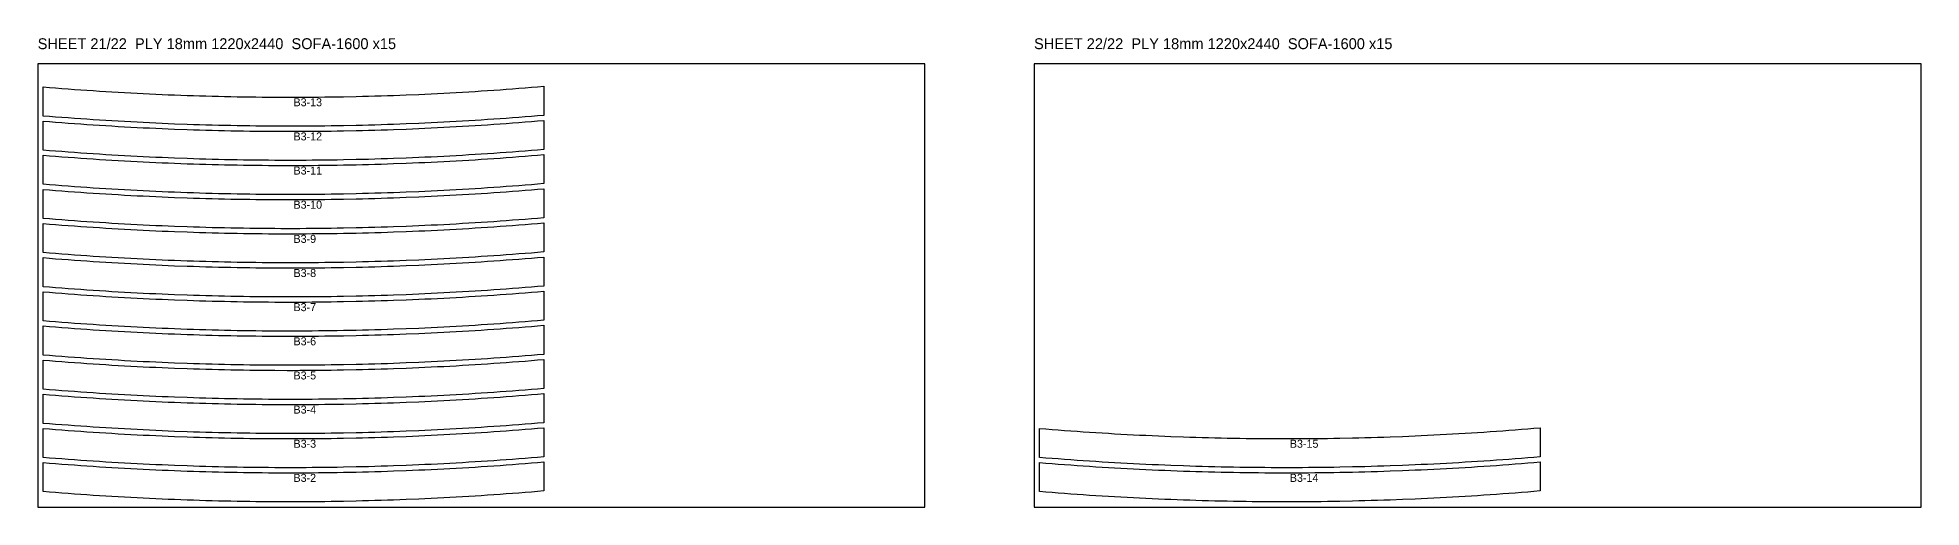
# Model space of a CAD drawing. Header units: millimetres. Extents: x 0 to 59980, y 0 to 1292.
# Drawn here: x 54800 to 59980, y 0 to 1292 of the extents above; entities that cross this region are included whole.
import ezdxf

# ---------------------------------------------------------------- set-up
doc = ezdxf.new("R2010")
doc.units = ezdxf.units.MM
for name, color, linetype in [('CUT_OUT', 1, 'Continuous'), ('LABEL', 7, 'Continuous'), ('SHEET', 8, 'Continuous')]:
    doc.layers.add(name, color=color, linetype=linetype)

msp = doc.modelspace()

# ---------------------------------------------------------------- linework, layer by layer
at = {"layer": 'CUT_OUT'}
for points in [[(54815, 1076.15), (54815, 1156.15), (54832.21, 1154.74), (54849.42, 1153.37), (54866.64, 1152.03), (54883.85, 1150.73), (54901.06, 1149.46), (54918.28, 1148.23), (54935.49, 1147.04), (54952.7, 1145.88), (54969.91, 1144.76), (54987.12, 1143.68), (55004.34, 1142.63), (55021.55, 1141.62), (55038.76, 1140.64), (55055.98, 1139.7), (55073.19, 1138.8), (55090.4, 1137.93), (55107.61, 1137.1), (55124.82, 1136.31), (55142.04, 1135.55), (55159.25, 1134.83), (55176.46, 1134.14), (55210.89, 1132.88), (55228.1, 1132.31), (55245.31, 1131.77), (55262.52, 1131.26), (55279.74, 1130.79), (55296.95, 1130.36), (55314.16, 1129.97), (55331.38, 1129.61), (55348.59, 1129.29), (55365.8, 1129), (55383.01, 1128.75), (55400.23, 1128.54), (55417.44, 1128.36), (55434.65, 1128.22), (55451.86, 1128.11), (55486.29, 1128.01), (55503.5, 1128.02), (55520.71, 1128.06), (55537.92, 1128.13), (55555.14, 1128.25), (55572.35, 1128.4), (55589.56, 1128.58), (55606.77, 1128.8), (55623.99, 1129.06), (55641.2, 1129.35), (55675.62, 1130.05), (55692.84, 1130.46), (55710.05, 1130.89), (55727.26, 1131.37), (55744.48, 1131.88), (55761.69, 1132.43), (55778.9, 1133.01), (55813.33, 1134.29), (55847.75, 1135.71), (55864.96, 1136.48), (55882.17, 1137.28), (55899.39, 1138.12), (55916.6, 1139), (55933.81, 1139.91), (55951.03, 1140.85), (55968.24, 1141.84), (55985.45, 1142.86), (56002.66, 1143.91), (56019.88, 1145.01), (56037.09, 1146.13), (56054.3, 1147.3), (56071.51, 1148.5), (56088.72, 1149.74), (56105.94, 1151.01), (56123.15, 1152.32), (56140.36, 1153.67), (56157.58, 1155.05), (56174.79, 1156.47), (56192, 1157.92), (56192, 1077.92), (56174.79, 1076.47), (56157.58, 1075.05), (56140.36, 1073.67), (56123.15, 1072.32), (56105.94, 1071.01), (56088.72, 1069.74), (56071.51, 1068.5), (56054.3, 1067.3), (56037.09, 1066.13), (56019.88, 1065.01), (56002.66, 1063.91), (55985.45, 1062.86), (55968.24, 1061.84), (55951.03, 1060.85), (55933.81, 1059.91), (55916.6, 1059), (55899.39, 1058.12), (55882.17, 1057.28), (55864.96, 1056.48), (55847.75, 1055.71), (55813.33, 1054.29), (55778.9, 1053.01), (55761.69, 1052.43), (55744.48, 1051.88), (55727.26, 1051.37), (55710.05, 1050.89), (55692.84, 1050.46), (55675.62, 1050.05), (55641.2, 1049.35), (55623.99, 1049.06), (55606.77, 1048.8), (55589.56, 1048.58), (55572.35, 1048.4), (55555.14, 1048.25), (55537.92, 1048.13), (55520.71, 1048.06), (55503.5, 1048.02), (55486.29, 1048.01), (55469.08, 1048.05), (55451.86, 1048.11), (55434.65, 1048.22), (55417.44, 1048.36), (55400.23, 1048.54), (55383.01, 1048.75), (55365.8, 1049), (55348.59, 1049.29), (55331.38, 1049.61), (55314.16, 1049.97), (55296.95, 1050.36), (55279.74, 1050.79), (55262.52, 1051.26), (55245.31, 1051.77), (55228.1, 1052.31), (55210.89, 1052.88), (55176.46, 1054.14), (55159.25, 1054.83), (55142.04, 1055.55), (55124.82, 1056.31), (55107.61, 1057.1), (55090.4, 1057.93), (55073.19, 1058.8), (55055.98, 1059.7), (55038.76, 1060.64), (55021.55, 1061.62), (55004.34, 1062.63), (54987.12, 1063.68), (54969.91, 1064.76), (54952.7, 1065.88), (54935.49, 1067.04), (54918.28, 1068.23), (54901.06, 1069.46), (54883.85, 1070.73), (54866.64, 1072.03), (54849.42, 1073.37), (54832.21, 1074.74), (54815, 1076.15)], [(54815, 982.24), (54815, 1062.24), (54832.21, 1060.83), (54849.42, 1059.46), (54866.64, 1058.12), (54883.85, 1056.82), (54901.06, 1055.55), (54918.28, 1054.32), (54935.49, 1053.13), (54952.7, 1051.97), (54969.91, 1050.85), (54987.12, 1049.77), (55004.34, 1048.72), (55021.55, 1047.71), (55038.76, 1046.73), (55055.98, 1045.79), (55073.19, 1044.89), (55090.4, 1044.02), (55107.61, 1043.19), (55124.82, 1042.4), (55142.04, 1041.64), (55159.25, 1040.92), (55176.46, 1040.23), (55210.89, 1038.97), (55228.1, 1038.4), (55245.31, 1037.86), (55262.52, 1037.35), (55279.74, 1036.88), (55296.95, 1036.45), (55314.16, 1036.06), (55331.38, 1035.7), (55348.59, 1035.38), (55365.8, 1035.09), (55383.01, 1034.84), (55400.23, 1034.63), (55417.44, 1034.45), (55434.65, 1034.31), (55451.86, 1034.2), (55486.29, 1034.1), (55503.5, 1034.11), (55520.71, 1034.15), (55537.92, 1034.22), (55555.14, 1034.34), (55572.35, 1034.49), (55589.56, 1034.67), (55606.77, 1034.89), (55623.99, 1035.15), (55641.2, 1035.44), (55675.62, 1036.14), (55692.84, 1036.55), (55710.05, 1036.98), (55727.26, 1037.46), (55744.48, 1037.97), (55761.69, 1038.52), (55778.9, 1039.1), (55813.33, 1040.38), (55847.75, 1041.8), (55864.96, 1042.57), (55882.17, 1043.37), (55899.39, 1044.21), (55916.6, 1045.09), (55933.81, 1046), (55951.03, 1046.94), (55968.24, 1047.93), (55985.45, 1048.95), (56002.66, 1050), (56019.88, 1051.1), (56037.09, 1052.22), (56054.3, 1053.39), (56071.51, 1054.59), (56088.72, 1055.83), (56105.94, 1057.1), (56123.15, 1058.41), (56140.36, 1059.76), (56157.58, 1061.14), (56174.79, 1062.56), (56192, 1064.01), (56192, 984.01), (56174.79, 982.56), (56157.58, 981.14), (56140.36, 979.76), (56123.15, 978.41), (56105.94, 977.1), (56088.72, 975.83), (56071.51, 974.59), (56054.3, 973.39), (56037.09, 972.22), (56019.88, 971.1), (56002.66, 970), (55985.45, 968.95), (55968.24, 967.93), (55951.03, 966.94), (55933.81, 966), (55916.6, 965.09), (55899.39, 964.21), (55882.17, 963.37), (55864.96, 962.57), (55847.75, 961.8), (55813.33, 960.38), (55778.9, 959.1), (55761.69, 958.52), (55744.48, 957.97), (55727.26, 957.46), (55710.05, 956.98), (55692.84, 956.55), (55675.62, 956.14), (55641.2, 955.44), (55623.99, 955.15), (55606.77, 954.89), (55589.56, 954.67), (55572.35, 954.49), (55555.14, 954.34), (55537.92, 954.22), (55520.71, 954.15), (55503.5, 954.11), (55486.29, 954.1), (55469.08, 954.14), (55451.86, 954.2), (55434.65, 954.31), (55417.44, 954.45), (55400.23, 954.63), (55383.01, 954.84), (55365.8, 955.09), (55348.59, 955.38), (55331.38, 955.7), (55314.16, 956.06), (55296.95, 956.45), (55279.74, 956.88), (55262.52, 957.35), (55245.31, 957.86), (55228.1, 958.4), (55210.89, 958.97), (55176.46, 960.23), (55159.25, 960.92), (55142.04, 961.64), (55124.82, 962.4), (55107.61, 963.19), (55090.4, 964.02), (55073.19, 964.89), (55055.98, 965.79), (55038.76, 966.73), (55021.55, 967.71), (55004.34, 968.72), (54987.12, 969.77), (54969.91, 970.85), (54952.7, 971.97), (54935.49, 973.13), (54918.28, 974.32), (54901.06, 975.55), (54883.85, 976.82), (54866.64, 978.12), (54849.42, 979.46), (54832.21, 980.83), (54815, 982.24)], [(54815, 888.33), (54815, 968.33), (54832.21, 966.92), (54849.42, 965.55), (54866.64, 964.21), (54883.85, 962.91), (54901.06, 961.64), (54918.28, 960.41), (54935.49, 959.22), (54952.7, 958.06), (54969.91, 956.94), (54987.12, 955.86), (55004.34, 954.81), (55021.55, 953.8), (55038.76, 952.82), (55055.98, 951.88), (55073.19, 950.98), (55090.4, 950.11), (55107.61, 949.28), (55124.82, 948.49), (55142.04, 947.73), (55159.25, 947.01), (55176.46, 946.32), (55210.89, 945.06), (55228.1, 944.49), (55245.31, 943.95), (55262.52, 943.44), (55279.74, 942.97), (55296.95, 942.54), (55314.16, 942.15), (55331.38, 941.79), (55348.59, 941.47), (55365.8, 941.18), (55383.01, 940.93), (55400.23, 940.72), (55417.44, 940.54), (55434.65, 940.4), (55451.86, 940.29), (55486.29, 940.19), (55503.5, 940.2), (55520.71, 940.24), (55537.92, 940.31), (55555.14, 940.43), (55572.35, 940.58), (55589.56, 940.76), (55606.77, 940.98), (55623.99, 941.24), (55641.2, 941.53), (55675.62, 942.23), (55692.84, 942.64), (55710.05, 943.07), (55727.26, 943.55), (55744.48, 944.06), (55761.69, 944.61), (55778.9, 945.19), (55813.33, 946.47), (55847.75, 947.89), (55864.96, 948.66), (55882.17, 949.46), (55899.39, 950.3), (55916.6, 951.18), (55933.81, 952.09), (55951.03, 953.03), (55968.24, 954.02), (55985.45, 955.04), (56002.66, 956.09), (56019.88, 957.19), (56037.09, 958.31), (56054.3, 959.48), (56071.51, 960.68), (56088.72, 961.92), (56105.94, 963.19), (56123.15, 964.5), (56140.36, 965.85), (56157.58, 967.23), (56174.79, 968.65), (56192, 970.1), (56192, 890.1), (56174.79, 888.65), (56157.58, 887.23), (56140.36, 885.85), (56123.15, 884.5), (56105.94, 883.19), (56088.72, 881.92), (56071.51, 880.68), (56054.3, 879.48), (56037.09, 878.31), (56019.88, 877.19), (56002.66, 876.09), (55985.45, 875.04), (55968.24, 874.02), (55951.03, 873.03), (55933.81, 872.09), (55916.6, 871.18), (55899.39, 870.3), (55882.17, 869.46), (55864.96, 868.66), (55847.75, 867.89), (55813.33, 866.47), (55778.9, 865.19), (55761.69, 864.61), (55744.48, 864.06), (55727.26, 863.55), (55710.05, 863.07), (55692.84, 862.64), (55675.62, 862.23), (55641.2, 861.53), (55623.99, 861.24), (55606.77, 860.98), (55589.56, 860.76), (55572.35, 860.58), (55555.14, 860.43), (55537.92, 860.31), (55520.71, 860.24), (55503.5, 860.2), (55486.29, 860.19), (55469.08, 860.23), (55451.86, 860.29), (55434.65, 860.4), (55417.44, 860.54), (55400.23, 860.72), (55383.01, 860.93), (55365.8, 861.18), (55348.59, 861.47), (55331.38, 861.79), (55314.16, 862.15), (55296.95, 862.54), (55279.74, 862.97), (55262.52, 863.44), (55245.31, 863.95), (55228.1, 864.49), (55210.89, 865.06), (55176.46, 866.32), (55159.25, 867.01), (55142.04, 867.73), (55124.82, 868.49), (55107.61, 869.28), (55090.4, 870.11), (55073.19, 870.98), (55055.98, 871.88), (55038.76, 872.82), (55021.55, 873.8), (55004.34, 874.81), (54987.12, 875.86), (54969.91, 876.94), (54952.7, 878.06), (54935.49, 879.22), (54918.28, 880.41), (54901.06, 881.64), (54883.85, 882.91), (54866.64, 884.21), (54849.42, 885.55), (54832.21, 886.92), (54815, 888.33)], [(54815, 794.42), (54815, 874.42), (54832.21, 873.01), (54849.42, 871.64), (54866.64, 870.3), (54883.85, 869), (54901.06, 867.73), (54918.28, 866.5), (54935.49, 865.31), (54952.7, 864.15), (54969.91, 863.03), (54987.12, 861.95), (55004.34, 860.9), (55021.55, 859.89), (55038.76, 858.91), (55055.98, 857.97), (55073.19, 857.07), (55090.4, 856.2), (55107.61, 855.37), (55124.82, 854.58), (55142.04, 853.82), (55159.25, 853.1), (55176.46, 852.41), (55210.89, 851.15), (55228.1, 850.58), (55245.31, 850.04), (55262.52, 849.53), (55279.74, 849.06), (55296.95, 848.63), (55314.16, 848.24), (55331.38, 847.88), (55348.59, 847.56), (55365.8, 847.27), (55383.01, 847.02), (55400.23, 846.81), (55417.44, 846.63), (55434.65, 846.49), (55451.86, 846.38), (55486.29, 846.28), (55503.5, 846.29), (55520.71, 846.33), (55537.92, 846.4), (55555.14, 846.52), (55572.35, 846.67), (55589.56, 846.85), (55606.77, 847.07), (55623.99, 847.33), (55641.2, 847.62), (55675.62, 848.32), (55692.84, 848.73), (55710.05, 849.16), (55727.26, 849.64), (55744.48, 850.15), (55761.69, 850.7), (55778.9, 851.28), (55813.33, 852.56), (55847.75, 853.98), (55864.96, 854.75), (55882.17, 855.55), (55899.39, 856.39), (55916.6, 857.27), (55933.81, 858.18), (55951.03, 859.12), (55968.24, 860.11), (55985.45, 861.13), (56002.66, 862.18), (56019.88, 863.28), (56037.09, 864.4), (56054.3, 865.57), (56071.51, 866.77), (56088.72, 868.01), (56105.94, 869.28), (56123.15, 870.59), (56140.36, 871.94), (56157.58, 873.32), (56174.79, 874.74), (56192, 876.19), (56192, 796.19), (56174.79, 794.74), (56157.58, 793.32), (56140.36, 791.94), (56123.15, 790.59), (56105.94, 789.28), (56088.72, 788.01), (56071.51, 786.77), (56054.3, 785.57), (56037.09, 784.4), (56019.88, 783.28), (56002.66, 782.18), (55985.45, 781.13), (55968.24, 780.11), (55951.03, 779.12), (55933.81, 778.18), (55916.6, 777.27), (55899.39, 776.39), (55882.17, 775.55), (55864.96, 774.75), (55847.75, 773.98), (55813.33, 772.56), (55778.9, 771.28), (55761.69, 770.7), (55744.48, 770.15), (55727.26, 769.64), (55710.05, 769.16), (55692.84, 768.73), (55675.62, 768.32), (55641.2, 767.62), (55623.99, 767.33), (55606.77, 767.07), (55589.56, 766.85), (55572.35, 766.67), (55555.14, 766.52), (55537.92, 766.4), (55520.71, 766.33), (55503.5, 766.29), (55486.29, 766.28), (55469.08, 766.32), (55451.86, 766.38), (55434.65, 766.49), (55417.44, 766.63), (55400.23, 766.81), (55383.01, 767.02), (55365.8, 767.27), (55348.59, 767.56), (55331.38, 767.88), (55314.16, 768.24), (55296.95, 768.63), (55279.74, 769.06), (55262.52, 769.53), (55245.31, 770.04), (55228.1, 770.58), (55210.89, 771.15), (55176.46, 772.41), (55159.25, 773.1), (55142.04, 773.82), (55124.82, 774.58), (55107.61, 775.37), (55090.4, 776.2), (55073.19, 777.07), (55055.98, 777.97), (55038.76, 778.91), (55021.55, 779.89), (55004.34, 780.9), (54987.12, 781.95), (54969.91, 783.03), (54952.7, 784.15), (54935.49, 785.31), (54918.28, 786.5), (54901.06, 787.73), (54883.85, 789), (54866.64, 790.3), (54849.42, 791.64), (54832.21, 793.01), (54815, 794.42)], [(54815, 700.51), (54815, 780.51), (54832.21, 779.1), (54849.42, 777.73), (54866.64, 776.39), (54883.85, 775.09), (54901.06, 773.82), (54918.28, 772.59), (54935.49, 771.4), (54952.7, 770.24), (54969.91, 769.12), (54987.12, 768.04), (55004.34, 766.99), (55021.55, 765.98), (55038.76, 765), (55055.98, 764.06), (55073.19, 763.16), (55090.4, 762.29), (55107.61, 761.46), (55124.82, 760.67), (55142.04, 759.91), (55159.25, 759.19), (55176.46, 758.5), (55210.89, 757.24), (55228.1, 756.67), (55245.31, 756.13), (55262.52, 755.62), (55279.74, 755.15), (55296.95, 754.72), (55314.16, 754.33), (55331.38, 753.97), (55348.59, 753.65), (55365.8, 753.36), (55383.01, 753.11), (55400.23, 752.9), (55417.44, 752.72), (55434.65, 752.58), (55451.86, 752.47), (55486.29, 752.37), (55503.5, 752.38), (55520.71, 752.42), (55537.92, 752.49), (55555.14, 752.61), (55572.35, 752.76), (55589.56, 752.94), (55606.77, 753.16), (55623.99, 753.42), (55641.2, 753.71), (55675.62, 754.41), (55692.84, 754.82), (55710.05, 755.25), (55727.26, 755.73), (55744.48, 756.24), (55761.69, 756.79), (55778.9, 757.37), (55813.33, 758.65), (55847.75, 760.07), (55864.96, 760.84), (55882.17, 761.64), (55899.39, 762.48), (55916.6, 763.36), (55933.81, 764.27), (55951.03, 765.21), (55968.24, 766.2), (55985.45, 767.22), (56002.66, 768.27), (56019.88, 769.37), (56037.09, 770.49), (56054.3, 771.66), (56071.51, 772.86), (56088.72, 774.1), (56105.94, 775.37), (56123.15, 776.68), (56140.36, 778.03), (56157.58, 779.41), (56174.79, 780.83), (56192, 782.28), (56192, 702.28), (56174.79, 700.83), (56157.58, 699.41), (56140.36, 698.03), (56123.15, 696.68), (56105.94, 695.37), (56088.72, 694.1), (56071.51, 692.86), (56054.3, 691.66), (56037.09, 690.49), (56019.88, 689.37), (56002.66, 688.27), (55985.45, 687.22), (55968.24, 686.2), (55951.03, 685.21), (55933.81, 684.27), (55916.6, 683.36), (55899.39, 682.48), (55882.17, 681.64), (55864.96, 680.84), (55847.75, 680.07), (55813.33, 678.65), (55778.9, 677.37), (55761.69, 676.79), (55744.48, 676.24), (55727.26, 675.73), (55710.05, 675.25), (55692.84, 674.82), (55675.62, 674.41), (55641.2, 673.71), (55623.99, 673.42), (55606.77, 673.16), (55589.56, 672.94), (55572.35, 672.76), (55555.14, 672.61), (55537.92, 672.49), (55520.71, 672.42), (55503.5, 672.38), (55486.29, 672.37), (55469.08, 672.41), (55451.86, 672.47), (55434.65, 672.58), (55417.44, 672.72), (55400.23, 672.9), (55383.01, 673.11), (55365.8, 673.36), (55348.59, 673.65), (55331.38, 673.97), (55314.16, 674.33), (55296.95, 674.72), (55279.74, 675.15), (55262.52, 675.62), (55245.31, 676.13), (55228.1, 676.67), (55210.89, 677.24), (55176.46, 678.5), (55159.25, 679.19), (55142.04, 679.91), (55124.82, 680.67), (55107.61, 681.46), (55090.4, 682.29), (55073.19, 683.16), (55055.98, 684.06), (55038.76, 685), (55021.55, 685.98), (55004.34, 686.99), (54987.12, 688.04), (54969.91, 689.12), (54952.7, 690.24), (54935.49, 691.4), (54918.28, 692.59), (54901.06, 693.82), (54883.85, 695.09), (54866.64, 696.39), (54849.42, 697.73), (54832.21, 699.1), (54815, 700.51)], [(54815, 606.6), (54815, 686.6), (54832.21, 685.19), (54849.42, 683.82), (54866.64, 682.48), (54883.85, 681.18), (54901.06, 679.91), (54918.28, 678.68), (54935.49, 677.49), (54952.7, 676.33), (54969.91, 675.21), (54987.12, 674.13), (55004.34, 673.08), (55021.55, 672.07), (55038.76, 671.09), (55055.98, 670.15), (55073.19, 669.25), (55090.4, 668.38), (55107.61, 667.55), (55124.82, 666.76), (55142.04, 666), (55159.25, 665.28), (55176.46, 664.59), (55210.89, 663.33), (55228.1, 662.76), (55245.31, 662.22), (55262.52, 661.71), (55279.74, 661.24), (55296.95, 660.81), (55314.16, 660.42), (55331.38, 660.06), (55348.59, 659.74), (55365.8, 659.45), (55383.01, 659.2), (55400.23, 658.99), (55417.44, 658.81), (55434.65, 658.67), (55451.86, 658.56), (55486.29, 658.46), (55503.5, 658.47), (55520.71, 658.51), (55537.92, 658.58), (55555.14, 658.7), (55572.35, 658.85), (55589.56, 659.03), (55606.77, 659.25), (55623.99, 659.51), (55641.2, 659.8), (55675.62, 660.5), (55692.84, 660.91), (55710.05, 661.34), (55727.26, 661.82), (55744.48, 662.33), (55761.69, 662.88), (55778.9, 663.46), (55813.33, 664.74), (55847.75, 666.16), (55864.96, 666.93), (55882.17, 667.73), (55899.39, 668.57), (55916.6, 669.45), (55933.81, 670.36), (55951.03, 671.3), (55968.24, 672.29), (55985.45, 673.31), (56002.66, 674.36), (56019.88, 675.46), (56037.09, 676.58), (56054.3, 677.75), (56071.51, 678.95), (56088.72, 680.19), (56105.94, 681.46), (56123.15, 682.77), (56140.36, 684.12), (56157.58, 685.5), (56174.79, 686.92), (56192, 688.37), (56192, 608.37), (56174.79, 606.92), (56157.58, 605.5), (56140.36, 604.12), (56123.15, 602.77), (56105.94, 601.46), (56088.72, 600.19), (56071.51, 598.95), (56054.3, 597.75), (56037.09, 596.58), (56019.88, 595.46), (56002.66, 594.36), (55985.45, 593.31), (55968.24, 592.29), (55951.03, 591.3), (55933.81, 590.36), (55916.6, 589.45), (55899.39, 588.57), (55882.17, 587.73), (55864.96, 586.93), (55847.75, 586.16), (55813.33, 584.74), (55778.9, 583.46), (55761.69, 582.88), (55744.48, 582.33), (55727.26, 581.82), (55710.05, 581.34), (55692.84, 580.91), (55675.62, 580.5), (55641.2, 579.8), (55623.99, 579.51), (55606.77, 579.25), (55589.56, 579.03), (55572.35, 578.85), (55555.14, 578.7), (55537.92, 578.58), (55520.71, 578.51), (55503.5, 578.47), (55486.29, 578.46), (55469.08, 578.5), (55451.86, 578.56), (55434.65, 578.67), (55417.44, 578.81), (55400.23, 578.99), (55383.01, 579.2), (55365.8, 579.45), (55348.59, 579.74), (55331.38, 580.06), (55314.16, 580.42), (55296.95, 580.81), (55279.74, 581.24), (55262.52, 581.71), (55245.31, 582.22), (55228.1, 582.76), (55210.89, 583.33), (55176.46, 584.59), (55159.25, 585.28), (55142.04, 586), (55124.82, 586.76), (55107.61, 587.55), (55090.4, 588.38), (55073.19, 589.25), (55055.98, 590.15), (55038.76, 591.09), (55021.55, 592.07), (55004.34, 593.08), (54987.12, 594.13), (54969.91, 595.21), (54952.7, 596.33), (54935.49, 597.49), (54918.28, 598.68), (54901.06, 599.91), (54883.85, 601.18), (54866.64, 602.48), (54849.42, 603.82), (54832.21, 605.19), (54815, 606.6)], [(54815, 512.69), (54815, 592.69), (54832.21, 591.28), (54849.42, 589.91), (54866.64, 588.57), (54883.85, 587.27), (54901.06, 586), (54918.28, 584.77), (54935.49, 583.58), (54952.7, 582.42), (54969.91, 581.3), (54987.12, 580.22), (55004.34, 579.17), (55021.55, 578.16), (55038.76, 577.18), (55055.98, 576.24), (55073.19, 575.34), (55090.4, 574.47), (55107.61, 573.64), (55124.82, 572.85), (55142.04, 572.09), (55159.25, 571.37), (55176.46, 570.68), (55210.89, 569.42), (55228.1, 568.85), (55245.31, 568.31), (55262.52, 567.8), (55279.74, 567.33), (55296.95, 566.9), (55314.16, 566.51), (55331.38, 566.15), (55348.59, 565.83), (55365.8, 565.54), (55383.01, 565.29), (55400.23, 565.08), (55417.44, 564.9), (55434.65, 564.76), (55451.86, 564.65), (55486.29, 564.55), (55503.5, 564.56), (55520.71, 564.6), (55537.92, 564.67), (55555.14, 564.79), (55572.35, 564.94), (55589.56, 565.12), (55606.77, 565.34), (55623.99, 565.6), (55641.2, 565.89), (55675.62, 566.59), (55692.84, 567), (55710.05, 567.43), (55727.26, 567.91), (55744.48, 568.42), (55761.69, 568.97), (55778.9, 569.55), (55813.33, 570.83), (55847.75, 572.25), (55864.96, 573.02), (55882.17, 573.82), (55899.39, 574.66), (55916.6, 575.54), (55933.81, 576.45), (55951.03, 577.39), (55968.24, 578.38), (55985.45, 579.4), (56002.66, 580.45), (56019.88, 581.55), (56037.09, 582.67), (56054.3, 583.84), (56071.51, 585.04), (56088.72, 586.28), (56105.94, 587.55), (56123.15, 588.86), (56140.36, 590.21), (56157.58, 591.59), (56174.79, 593.01), (56192, 594.46), (56192, 514.46), (56174.79, 513.01), (56157.58, 511.59), (56140.36, 510.21), (56123.15, 508.86), (56105.94, 507.55), (56088.72, 506.28), (56071.51, 505.04), (56054.3, 503.84), (56037.09, 502.67), (56019.88, 501.55), (56002.66, 500.45), (55985.45, 499.4), (55968.24, 498.38), (55951.03, 497.39), (55933.81, 496.45), (55916.6, 495.54), (55899.39, 494.66), (55882.17, 493.82), (55864.96, 493.02), (55847.75, 492.25), (55813.33, 490.83), (55778.9, 489.55), (55761.69, 488.97), (55744.48, 488.42), (55727.26, 487.91), (55710.05, 487.43), (55692.84, 487), (55675.62, 486.59), (55641.2, 485.89), (55623.99, 485.6), (55606.77, 485.34), (55589.56, 485.12), (55572.35, 484.94), (55555.14, 484.79), (55537.92, 484.67), (55520.71, 484.6), (55503.5, 484.56), (55486.29, 484.55), (55469.08, 484.59), (55451.86, 484.65), (55434.65, 484.76), (55417.44, 484.9), (55400.23, 485.08), (55383.01, 485.29), (55365.8, 485.54), (55348.59, 485.83), (55331.38, 486.15), (55314.16, 486.51), (55296.95, 486.9), (55279.74, 487.33), (55262.52, 487.8), (55245.31, 488.31), (55228.1, 488.85), (55210.89, 489.42), (55176.46, 490.68), (55159.25, 491.37), (55142.04, 492.09), (55124.82, 492.85), (55107.61, 493.64), (55090.4, 494.47), (55073.19, 495.34), (55055.98, 496.24), (55038.76, 497.18), (55021.55, 498.16), (55004.34, 499.17), (54987.12, 500.22), (54969.91, 501.3), (54952.7, 502.42), (54935.49, 503.58), (54918.28, 504.77), (54901.06, 506), (54883.85, 507.27), (54866.64, 508.57), (54849.42, 509.91), (54832.21, 511.28), (54815, 512.69)], [(54815, 418.78), (54815, 498.78), (54832.21, 497.37), (54849.42, 496), (54866.64, 494.66), (54883.85, 493.36), (54901.06, 492.09), (54918.28, 490.86), (54935.49, 489.67), (54952.7, 488.51), (54969.91, 487.39), (54987.12, 486.31), (55004.34, 485.26), (55021.55, 484.25), (55038.76, 483.27), (55055.98, 482.33), (55073.19, 481.43), (55090.4, 480.56), (55107.61, 479.73), (55124.82, 478.94), (55142.04, 478.18), (55159.25, 477.46), (55176.46, 476.77), (55210.89, 475.51), (55228.1, 474.94), (55245.31, 474.4), (55262.52, 473.89), (55279.74, 473.42), (55296.95, 472.99), (55314.16, 472.6), (55331.38, 472.24), (55348.59, 471.92), (55365.8, 471.63), (55383.01, 471.38), (55400.23, 471.17), (55417.44, 470.99), (55434.65, 470.85), (55451.86, 470.74), (55486.29, 470.64), (55503.5, 470.65), (55520.71, 470.69), (55537.92, 470.76), (55555.14, 470.88), (55572.35, 471.03), (55589.56, 471.21), (55606.77, 471.43), (55623.99, 471.69), (55641.2, 471.98), (55675.62, 472.68), (55692.84, 473.09), (55710.05, 473.52), (55727.26, 474), (55744.48, 474.51), (55761.69, 475.06), (55778.9, 475.64), (55813.33, 476.92), (55847.75, 478.34), (55864.96, 479.11), (55882.17, 479.91), (55899.39, 480.75), (55916.6, 481.63), (55933.81, 482.54), (55951.03, 483.48), (55968.24, 484.47), (55985.45, 485.49), (56002.66, 486.54), (56019.88, 487.64), (56037.09, 488.76), (56054.3, 489.93), (56071.51, 491.13), (56088.72, 492.37), (56105.94, 493.64), (56123.15, 494.95), (56140.36, 496.3), (56157.58, 497.68), (56174.79, 499.1), (56192, 500.55), (56192, 420.55), (56174.79, 419.1), (56157.58, 417.68), (56140.36, 416.3), (56123.15, 414.95), (56105.94, 413.64), (56088.72, 412.37), (56071.51, 411.13), (56054.3, 409.93), (56037.09, 408.76), (56019.88, 407.64), (56002.66, 406.54), (55985.45, 405.49), (55968.24, 404.47), (55951.03, 403.48), (55933.81, 402.54), (55916.6, 401.63), (55899.39, 400.75), (55882.17, 399.91), (55864.96, 399.11), (55847.75, 398.34), (55813.33, 396.92), (55778.9, 395.64), (55761.69, 395.06), (55744.48, 394.51), (55727.26, 394), (55710.05, 393.52), (55692.84, 393.09), (55675.62, 392.68), (55641.2, 391.98), (55623.99, 391.69), (55606.77, 391.43), (55589.56, 391.21), (55572.35, 391.03), (55555.14, 390.88), (55537.92, 390.76), (55520.71, 390.69), (55503.5, 390.65), (55486.29, 390.64), (55469.08, 390.68), (55451.86, 390.74), (55434.65, 390.85), (55417.44, 390.99), (55400.23, 391.17), (55383.01, 391.38), (55365.8, 391.63), (55348.59, 391.92), (55331.38, 392.24), (55314.16, 392.6), (55296.95, 392.99), (55279.74, 393.42), (55262.52, 393.89), (55245.31, 394.4), (55228.1, 394.94), (55210.89, 395.51), (55176.46, 396.77), (55159.25, 397.46), (55142.04, 398.18), (55124.82, 398.94), (55107.61, 399.73), (55090.4, 400.56), (55073.19, 401.43), (55055.98, 402.33), (55038.76, 403.27), (55021.55, 404.25), (55004.34, 405.26), (54987.12, 406.31), (54969.91, 407.39), (54952.7, 408.51), (54935.49, 409.67), (54918.28, 410.86), (54901.06, 412.09), (54883.85, 413.36), (54866.64, 414.66), (54849.42, 416), (54832.21, 417.37), (54815, 418.78)], [(54815, 324.87), (54815, 404.87), (54832.21, 403.46), (54849.42, 402.09), (54866.64, 400.75), (54883.85, 399.45), (54901.06, 398.18), (54918.28, 396.95), (54935.49, 395.76), (54952.7, 394.6), (54969.91, 393.48), (54987.12, 392.4), (55004.34, 391.35), (55021.55, 390.34), (55038.76, 389.36), (55055.98, 388.42), (55073.19, 387.52), (55090.4, 386.65), (55107.61, 385.82), (55124.82, 385.03), (55142.04, 384.27), (55159.25, 383.55), (55176.46, 382.86), (55210.89, 381.6), (55228.1, 381.03), (55245.31, 380.49), (55262.52, 379.98), (55279.74, 379.51), (55296.95, 379.08), (55314.16, 378.69), (55331.38, 378.33), (55348.59, 378.01), (55365.8, 377.72), (55383.01, 377.47), (55400.23, 377.26), (55417.44, 377.08), (55434.65, 376.94), (55451.86, 376.83), (55486.29, 376.73), (55503.5, 376.74), (55520.71, 376.78), (55537.92, 376.85), (55555.14, 376.97), (55572.35, 377.12), (55589.56, 377.3), (55606.77, 377.52), (55623.99, 377.78), (55641.2, 378.07), (55675.62, 378.77), (55692.84, 379.18), (55710.05, 379.61), (55727.26, 380.09), (55744.48, 380.6), (55761.69, 381.15), (55778.9, 381.73), (55813.33, 383.01), (55847.75, 384.43), (55864.96, 385.2), (55882.17, 386), (55899.39, 386.84), (55916.6, 387.72), (55933.81, 388.63), (55951.03, 389.57), (55968.24, 390.56), (55985.45, 391.58), (56002.66, 392.63), (56019.88, 393.73), (56037.09, 394.85), (56054.3, 396.02), (56071.51, 397.22), (56088.72, 398.46), (56105.94, 399.73), (56123.15, 401.04), (56140.36, 402.39), (56157.58, 403.77), (56174.79, 405.19), (56192, 406.64), (56192, 326.64), (56174.79, 325.19), (56157.58, 323.77), (56140.36, 322.39), (56123.15, 321.04), (56105.94, 319.73), (56088.72, 318.46), (56071.51, 317.22), (56054.3, 316.02), (56037.09, 314.85), (56019.88, 313.73), (56002.66, 312.63), (55985.45, 311.58), (55968.24, 310.56), (55951.03, 309.57), (55933.81, 308.63), (55916.6, 307.72), (55899.39, 306.84), (55882.17, 306), (55864.96, 305.2), (55847.75, 304.43), (55813.33, 303.01), (55778.9, 301.73), (55761.69, 301.15), (55744.48, 300.6), (55727.26, 300.09), (55710.05, 299.61), (55692.84, 299.18), (55675.62, 298.77), (55641.2, 298.07), (55623.99, 297.78), (55606.77, 297.52), (55589.56, 297.3), (55572.35, 297.12), (55555.14, 296.97), (55537.92, 296.85), (55520.71, 296.78), (55503.5, 296.74), (55486.29, 296.73), (55469.08, 296.77), (55451.86, 296.83), (55434.65, 296.94), (55417.44, 297.08), (55400.23, 297.26), (55383.01, 297.47), (55365.8, 297.72), (55348.59, 298.01), (55331.38, 298.33), (55314.16, 298.69), (55296.95, 299.08), (55279.74, 299.51), (55262.52, 299.98), (55245.31, 300.49), (55228.1, 301.03), (55210.89, 301.6), (55176.46, 302.86), (55159.25, 303.55), (55142.04, 304.27), (55124.82, 305.03), (55107.61, 305.82), (55090.4, 306.65), (55073.19, 307.52), (55055.98, 308.42), (55038.76, 309.36), (55021.55, 310.34), (55004.34, 311.35), (54987.12, 312.4), (54969.91, 313.48), (54952.7, 314.6), (54935.49, 315.76), (54918.28, 316.95), (54901.06, 318.18), (54883.85, 319.45), (54866.64, 320.75), (54849.42, 322.09), (54832.21, 323.46), (54815, 324.87)], [(54815, 230.96), (54815, 310.96), (54832.21, 309.55), (54849.42, 308.18), (54866.64, 306.84), (54883.85, 305.54), (54901.06, 304.27), (54918.28, 303.04), (54935.49, 301.85), (54952.7, 300.69), (54969.91, 299.57), (54987.12, 298.49), (55004.34, 297.44), (55021.55, 296.43), (55038.76, 295.45), (55055.98, 294.51), (55073.19, 293.61), (55090.4, 292.74), (55107.61, 291.91), (55124.82, 291.12), (55142.04, 290.36), (55159.25, 289.64), (55176.46, 288.95), (55210.89, 287.69), (55228.1, 287.12), (55245.31, 286.58), (55262.52, 286.07), (55279.74, 285.6), (55296.95, 285.17), (55314.16, 284.78), (55331.38, 284.42), (55348.59, 284.1), (55365.8, 283.81), (55383.01, 283.56), (55400.23, 283.35), (55417.44, 283.17), (55434.65, 283.03), (55451.86, 282.92), (55486.29, 282.82), (55503.5, 282.83), (55520.71, 282.87), (55537.92, 282.94), (55555.14, 283.06), (55572.35, 283.21), (55589.56, 283.39), (55606.77, 283.61), (55623.99, 283.87), (55641.2, 284.16), (55675.62, 284.86), (55692.84, 285.27), (55710.05, 285.7), (55727.26, 286.18), (55744.48, 286.69), (55761.69, 287.24), (55778.9, 287.82), (55813.33, 289.1), (55847.75, 290.52), (55864.96, 291.29), (55882.17, 292.09), (55899.39, 292.93), (55916.6, 293.81), (55933.81, 294.72), (55951.03, 295.66), (55968.24, 296.65), (55985.45, 297.67), (56002.66, 298.72), (56019.88, 299.82), (56037.09, 300.94), (56054.3, 302.11), (56071.51, 303.31), (56088.72, 304.55), (56105.94, 305.82), (56123.15, 307.13), (56140.36, 308.48), (56157.58, 309.86), (56174.79, 311.28), (56192, 312.73), (56192, 232.73), (56174.79, 231.28), (56157.58, 229.86), (56140.36, 228.48), (56123.15, 227.13), (56105.94, 225.82), (56088.72, 224.55), (56071.51, 223.31), (56054.3, 222.11), (56037.09, 220.94), (56019.88, 219.82), (56002.66, 218.72), (55985.45, 217.67), (55968.24, 216.65), (55951.03, 215.66), (55933.81, 214.72), (55916.6, 213.81), (55899.39, 212.93), (55882.17, 212.09), (55864.96, 211.29), (55847.75, 210.52), (55813.33, 209.1), (55778.9, 207.82), (55761.69, 207.24), (55744.48, 206.69), (55727.26, 206.18), (55710.05, 205.7), (55692.84, 205.27), (55675.62, 204.86), (55641.2, 204.16), (55623.99, 203.87), (55606.77, 203.61), (55589.56, 203.39), (55572.35, 203.21), (55555.14, 203.06), (55537.92, 202.94), (55520.71, 202.87), (55503.5, 202.83), (55486.29, 202.82), (55469.08, 202.86), (55451.86, 202.92), (55434.65, 203.03), (55417.44, 203.17), (55400.23, 203.35), (55383.01, 203.56), (55365.8, 203.81), (55348.59, 204.1), (55331.38, 204.42), (55314.16, 204.78), (55296.95, 205.17), (55279.74, 205.6), (55262.52, 206.07), (55245.31, 206.58), (55228.1, 207.12), (55210.89, 207.69), (55176.46, 208.95), (55159.25, 209.64), (55142.04, 210.36), (55124.82, 211.12), (55107.61, 211.91), (55090.4, 212.74), (55073.19, 213.61), (55055.98, 214.51), (55038.76, 215.45), (55021.55, 216.43), (55004.34, 217.44), (54987.12, 218.49), (54969.91, 219.57), (54952.7, 220.69), (54935.49, 221.85), (54918.28, 223.04), (54901.06, 224.27), (54883.85, 225.54), (54866.64, 226.84), (54849.42, 228.18), (54832.21, 229.55), (54815, 230.96)], [(54815, 137.05), (54815, 217.05), (54832.21, 215.64), (54849.42, 214.27), (54866.64, 212.93), (54883.85, 211.63), (54901.06, 210.36), (54918.28, 209.13), (54935.49, 207.94), (54952.7, 206.78), (54969.91, 205.66), (54987.12, 204.58), (55004.34, 203.53), (55021.55, 202.52), (55038.76, 201.54), (55055.98, 200.6), (55073.19, 199.7), (55090.4, 198.83), (55107.61, 198), (55124.82, 197.21), (55142.04, 196.45), (55159.25, 195.73), (55176.46, 195.04), (55210.89, 193.78), (55228.1, 193.21), (55245.31, 192.67), (55262.52, 192.16), (55279.74, 191.69), (55296.95, 191.26), (55314.16, 190.87), (55331.38, 190.51), (55348.59, 190.19), (55365.8, 189.9), (55383.01, 189.65), (55400.23, 189.44), (55417.44, 189.26), (55434.65, 189.12), (55451.86, 189.01), (55486.29, 188.91), (55503.5, 188.92), (55520.71, 188.96), (55537.92, 189.03), (55555.14, 189.15), (55572.35, 189.3), (55589.56, 189.48), (55606.77, 189.7), (55623.99, 189.96), (55641.2, 190.25), (55675.62, 190.95), (55692.84, 191.36), (55710.05, 191.79), (55727.26, 192.27), (55744.48, 192.78), (55761.69, 193.33), (55778.9, 193.91), (55813.33, 195.19), (55847.75, 196.61), (55864.96, 197.38), (55882.17, 198.18), (55899.39, 199.02), (55916.6, 199.9), (55933.81, 200.81), (55951.03, 201.75), (55968.24, 202.74), (55985.45, 203.76), (56002.66, 204.81), (56019.88, 205.91), (56037.09, 207.03), (56054.3, 208.2), (56071.51, 209.4), (56088.72, 210.64), (56105.94, 211.91), (56123.15, 213.22), (56140.36, 214.57), (56157.58, 215.95), (56174.79, 217.37), (56192, 218.82), (56192, 138.82), (56174.79, 137.37), (56157.58, 135.95), (56140.36, 134.57), (56123.15, 133.22), (56105.94, 131.91), (56088.72, 130.64), (56071.51, 129.4), (56054.3, 128.2), (56037.09, 127.03), (56019.88, 125.91), (56002.66, 124.81), (55985.45, 123.76), (55968.24, 122.74), (55951.03, 121.75), (55933.81, 120.81), (55916.6, 119.9), (55899.39, 119.02), (55882.17, 118.18), (55864.96, 117.38), (55847.75, 116.61), (55813.33, 115.19), (55778.9, 113.91), (55761.69, 113.33), (55744.48, 112.78), (55727.26, 112.27), (55710.05, 111.79), (55692.84, 111.36), (55675.62, 110.95), (55641.2, 110.25), (55623.99, 109.96), (55606.77, 109.7), (55589.56, 109.48), (55572.35, 109.3), (55555.14, 109.15), (55537.92, 109.03), (55520.71, 108.96), (55503.5, 108.92), (55486.29, 108.91), (55469.08, 108.95), (55451.86, 109.01), (55434.65, 109.12), (55417.44, 109.26), (55400.23, 109.44), (55383.01, 109.65), (55365.8, 109.9), (55348.59, 110.19), (55331.38, 110.51), (55314.16, 110.87), (55296.95, 111.26), (55279.74, 111.69), (55262.52, 112.16), (55245.31, 112.67), (55228.1, 113.21), (55210.89, 113.78), (55176.46, 115.04), (55159.25, 115.73), (55142.04, 116.45), (55124.82, 117.21), (55107.61, 118), (55090.4, 118.83), (55073.19, 119.7), (55055.98, 120.6), (55038.76, 121.54), (55021.55, 122.52), (55004.34, 123.53), (54987.12, 124.58), (54969.91, 125.66), (54952.7, 126.78), (54935.49, 127.94), (54918.28, 129.13), (54901.06, 130.36), (54883.85, 131.63), (54866.64, 132.93), (54849.42, 134.27), (54832.21, 135.64), (54815, 137.05)], [(57555, 137.05), (57555, 217.05), (57572.21, 215.64), (57589.42, 214.27), (57606.64, 212.93), (57623.85, 211.63), (57641.06, 210.36), (57658.28, 209.13), (57675.49, 207.94), (57692.7, 206.78), (57709.91, 205.66), (57727.12, 204.58), (57744.34, 203.53), (57761.55, 202.52), (57778.76, 201.54), (57795.98, 200.6), (57813.19, 199.7), (57830.4, 198.83), (57847.61, 198), (57864.82, 197.21), (57882.04, 196.45), (57899.25, 195.73), (57916.46, 195.04), (57950.89, 193.78), (57968.1, 193.21), (57985.31, 192.67), (58002.52, 192.16), (58019.74, 191.69), (58036.95, 191.26), (58054.16, 190.87), (58071.38, 190.51), (58088.59, 190.19), (58105.8, 189.9), (58123.01, 189.65), (58140.23, 189.44), (58157.44, 189.26), (58174.65, 189.12), (58191.86, 189.01), (58226.29, 188.91), (58243.5, 188.92), (58260.71, 188.96), (58277.92, 189.03), (58295.14, 189.15), (58312.35, 189.3), (58329.56, 189.48), (58346.77, 189.7), (58363.99, 189.96), (58381.2, 190.25), (58415.62, 190.95), (58432.84, 191.36), (58450.05, 191.79), (58467.26, 192.27), (58484.48, 192.78), (58501.69, 193.33), (58518.9, 193.91), (58553.33, 195.19), (58587.75, 196.61), (58604.96, 197.38), (58622.17, 198.18), (58639.39, 199.02), (58656.6, 199.9), (58673.81, 200.81), (58691.03, 201.75), (58708.24, 202.74), (58725.45, 203.76), (58742.66, 204.81), (58759.88, 205.91), (58777.09, 207.03), (58794.3, 208.2), (58811.51, 209.4), (58828.72, 210.64), (58845.94, 211.91), (58863.15, 213.22), (58880.36, 214.57), (58897.58, 215.95), (58914.79, 217.37), (58932, 218.82), (58932, 138.82), (58914.79, 137.37), (58897.58, 135.95), (58880.36, 134.57), (58863.15, 133.22), (58845.94, 131.91), (58828.72, 130.64), (58811.51, 129.4), (58794.3, 128.2), (58777.09, 127.03), (58759.88, 125.91), (58742.66, 124.81), (58725.45, 123.76), (58708.24, 122.74), (58691.03, 121.75), (58673.81, 120.81), (58656.6, 119.9), (58639.39, 119.02), (58622.17, 118.18), (58604.96, 117.38), (58587.75, 116.61), (58553.33, 115.19), (58518.9, 113.91), (58501.69, 113.33), (58484.48, 112.78), (58467.26, 112.27), (58450.05, 111.79), (58432.84, 111.36), (58415.62, 110.95), (58381.2, 110.25), (58363.99, 109.96), (58346.77, 109.7), (58329.56, 109.48), (58312.35, 109.3), (58295.14, 109.15), (58277.92, 109.03), (58260.71, 108.96), (58243.5, 108.92), (58226.29, 108.91), (58209.08, 108.95), (58191.86, 109.01), (58174.65, 109.12), (58157.44, 109.26), (58140.23, 109.44), (58123.01, 109.65), (58105.8, 109.9), (58088.59, 110.19), (58071.38, 110.51), (58054.16, 110.87), (58036.95, 111.26), (58019.74, 111.69), (58002.52, 112.16), (57985.31, 112.67), (57968.1, 113.21), (57950.89, 113.78), (57916.46, 115.04), (57899.25, 115.73), (57882.04, 116.45), (57864.82, 117.21), (57847.61, 118), (57830.4, 118.83), (57813.19, 119.7), (57795.98, 120.6), (57778.76, 121.54), (57761.55, 122.52), (57744.34, 123.53), (57727.12, 124.58), (57709.91, 125.66), (57692.7, 126.78), (57675.49, 127.94), (57658.28, 129.13), (57641.06, 130.36), (57623.85, 131.63), (57606.64, 132.93), (57589.42, 134.27), (57572.21, 135.64), (57555, 137.05)], [(54815, 43.14), (54815, 123.14), (54832.21, 121.73), (54849.42, 120.36), (54866.64, 119.02), (54883.85, 117.72), (54901.06, 116.45), (54918.28, 115.22), (54935.49, 114.03), (54952.7, 112.87), (54969.91, 111.75), (54987.12, 110.67), (55004.34, 109.62), (55021.55, 108.61), (55038.76, 107.63), (55055.98, 106.69), (55073.19, 105.79), (55090.4, 104.92), (55107.61, 104.09), (55124.82, 103.3), (55142.04, 102.54), (55159.25, 101.82), (55176.46, 101.13), (55210.89, 99.87), (55228.1, 99.3), (55245.31, 98.76), (55262.52, 98.25), (55279.74, 97.78), (55296.95, 97.35), (55314.16, 96.96), (55331.38, 96.6), (55348.59, 96.28), (55365.8, 95.99), (55383.01, 95.74), (55400.23, 95.53), (55417.44, 95.35), (55434.65, 95.21), (55451.86, 95.1), (55486.29, 95), (55503.5, 95.01), (55520.71, 95.05), (55537.92, 95.12), (55555.14, 95.24), (55572.35, 95.39), (55589.56, 95.57), (55606.77, 95.79), (55623.99, 96.05), (55641.2, 96.34), (55675.62, 97.04), (55692.84, 97.45), (55710.05, 97.88), (55727.26, 98.36), (55744.48, 98.87), (55761.69, 99.42), (55778.9, 100), (55813.33, 101.28), (55847.75, 102.7), (55864.96, 103.47), (55882.17, 104.27), (55899.39, 105.11), (55916.6, 105.99), (55933.81, 106.9), (55951.03, 107.84), (55968.24, 108.83), (55985.45, 109.85), (56002.66, 110.9), (56019.88, 112), (56037.09, 113.12), (56054.3, 114.29), (56071.51, 115.49), (56088.72, 116.73), (56105.94, 118), (56123.15, 119.31), (56140.36, 120.66), (56157.58, 122.04), (56174.79, 123.46), (56192, 124.91), (56192, 44.91), (56174.79, 43.46), (56157.58, 42.04), (56140.36, 40.66), (56123.15, 39.31), (56105.94, 38), (56088.72, 36.73), (56071.51, 35.49), (56054.3, 34.29), (56037.09, 33.12), (56019.88, 32), (56002.66, 30.9), (55985.45, 29.85), (55968.24, 28.83), (55951.03, 27.84), (55933.81, 26.9), (55916.6, 25.99), (55899.39, 25.11), (55882.17, 24.27), (55864.96, 23.47), (55847.75, 22.7), (55813.33, 21.28), (55778.9, 20), (55761.69, 19.42), (55744.48, 18.87), (55727.26, 18.36), (55710.05, 17.88), (55692.84, 17.45), (55675.62, 17.04), (55641.2, 16.34), (55623.99, 16.05), (55606.77, 15.79), (55589.56, 15.57), (55572.35, 15.39), (55555.14, 15.24), (55537.92, 15.12), (55520.71, 15.05), (55503.5, 15.01), (55486.29, 15), (55469.08, 15.04), (55451.86, 15.1), (55434.65, 15.21), (55417.44, 15.35), (55400.23, 15.53), (55383.01, 15.74), (55365.8, 15.99), (55348.59, 16.28), (55331.38, 16.6), (55314.16, 16.96), (55296.95, 17.35), (55279.74, 17.78), (55262.52, 18.25), (55245.31, 18.76), (55228.1, 19.3), (55210.89, 19.87), (55176.46, 21.13), (55159.25, 21.82), (55142.04, 22.54), (55124.82, 23.3), (55107.61, 24.09), (55090.4, 24.92), (55073.19, 25.79), (55055.98, 26.69), (55038.76, 27.63), (55021.55, 28.61), (55004.34, 29.62), (54987.12, 30.67), (54969.91, 31.75), (54952.7, 32.87), (54935.49, 34.03), (54918.28, 35.22), (54901.06, 36.45), (54883.85, 37.72), (54866.64, 39.02), (54849.42, 40.36), (54832.21, 41.73), (54815, 43.14)], [(57555, 43.14), (57555, 123.14), (57572.21, 121.73), (57589.42, 120.36), (57606.64, 119.02), (57623.85, 117.72), (57641.06, 116.45), (57658.28, 115.22), (57675.49, 114.03), (57692.7, 112.87), (57709.91, 111.75), (57727.12, 110.67), (57744.34, 109.62), (57761.55, 108.61), (57778.76, 107.63), (57795.98, 106.69), (57813.19, 105.79), (57830.4, 104.92), (57847.61, 104.09), (57864.82, 103.3), (57882.04, 102.54), (57899.25, 101.82), (57916.46, 101.13), (57950.89, 99.87), (57968.1, 99.3), (57985.31, 98.76), (58002.52, 98.25), (58019.74, 97.78), (58036.95, 97.35), (58054.16, 96.96), (58071.38, 96.6), (58088.59, 96.28), (58105.8, 95.99), (58123.01, 95.74), (58140.23, 95.53), (58157.44, 95.35), (58174.65, 95.21), (58191.86, 95.1), (58226.29, 95), (58243.5, 95.01), (58260.71, 95.05), (58277.92, 95.12), (58295.14, 95.24), (58312.35, 95.39), (58329.56, 95.57), (58346.77, 95.79), (58363.99, 96.05), (58381.2, 96.34), (58415.62, 97.04), (58432.84, 97.45), (58450.05, 97.88), (58467.26, 98.36), (58484.48, 98.87), (58501.69, 99.42), (58518.9, 100), (58553.33, 101.28), (58587.75, 102.7), (58604.96, 103.47), (58622.17, 104.27), (58639.39, 105.11), (58656.6, 105.99), (58673.81, 106.9), (58691.03, 107.84), (58708.24, 108.83), (58725.45, 109.85), (58742.66, 110.9), (58759.88, 112), (58777.09, 113.12), (58794.3, 114.29), (58811.51, 115.49), (58828.72, 116.73), (58845.94, 118), (58863.15, 119.31), (58880.36, 120.66), (58897.58, 122.04), (58914.79, 123.46), (58932, 124.91), (58932, 44.91), (58914.79, 43.46), (58897.58, 42.04), (58880.36, 40.66), (58863.15, 39.31), (58845.94, 38), (58828.72, 36.73), (58811.51, 35.49), (58794.3, 34.29), (58777.09, 33.12), (58759.88, 32), (58742.66, 30.9), (58725.45, 29.85), (58708.24, 28.83), (58691.03, 27.84), (58673.81, 26.9), (58656.6, 25.99), (58639.39, 25.11), (58622.17, 24.27), (58604.96, 23.47), (58587.75, 22.7), (58553.33, 21.28), (58518.9, 20), (58501.69, 19.42), (58484.48, 18.87), (58467.26, 18.36), (58450.05, 17.88), (58432.84, 17.45), (58415.62, 17.04), (58381.2, 16.34), (58363.99, 16.05), (58346.77, 15.79), (58329.56, 15.57), (58312.35, 15.39), (58295.14, 15.24), (58277.92, 15.12), (58260.71, 15.05), (58243.5, 15.01), (58226.29, 15), (58209.08, 15.04), (58191.86, 15.1), (58174.65, 15.21), (58157.44, 15.35), (58140.23, 15.53), (58123.01, 15.74), (58105.8, 15.99), (58088.59, 16.28), (58071.38, 16.6), (58054.16, 16.96), (58036.95, 17.35), (58019.74, 17.78), (58002.52, 18.25), (57985.31, 18.76), (57968.1, 19.3), (57950.89, 19.87), (57916.46, 21.13), (57899.25, 21.82), (57882.04, 22.54), (57864.82, 23.3), (57847.61, 24.09), (57830.4, 24.92), (57813.19, 25.79), (57795.98, 26.69), (57778.76, 27.63), (57761.55, 28.61), (57744.34, 29.62), (57727.12, 30.67), (57709.91, 31.75), (57692.7, 32.87), (57675.49, 34.03), (57658.28, 35.22), (57641.06, 36.45), (57623.85, 37.72), (57606.64, 39.02), (57589.42, 40.36), (57572.21, 41.73), (57555, 43.14)]]:
    msp.add_lwpolyline(points, close=True, dxfattribs=at)
at = {"layer": 'SHEET'}
for points in [[(54800, 0), (57240, 0), (57240, 1220), (54800, 1220)], [(57540, 0), (59980, 0), (59980, 1220), (57540, 1220)]]:
    msp.add_lwpolyline(points, close=True, dxfattribs=at)

# ---------------------------------------------------------------- texts
at = {"layer": 'LABEL'}
for s, height, p in [('SHEET 21/22  PLY 18mm 1220x2440  SOFA-1600 x15', 30, (54800, 1260)), ('SHEET 22/22  PLY 18mm 1220x2440  SOFA-1600 x15', 30, (57540, 1260)), ('B3-13', 22, (55503.5, 1102.96)), ('B3-12', 22, (55503.5, 1009.05)), ('B3-11', 22, (55503.5, 915.14)), ('B3-10', 22, (55503.5, 821.23)), ('B3-9', 22, (55503.5, 727.32)), ('B3-8', 22, (55503.5, 633.41)), ('B3-7', 22, (55503.5, 539.5)), ('B3-6', 22, (55503.5, 445.59)), ('B3-5', 22, (55503.5, 351.68)), ('B3-4', 22, (55503.5, 257.77)), ('B3-3', 22, (55503.5, 163.86)), ('B3-15', 22, (58243.5, 163.86)), ('B3-2', 22, (55503.5, 69.95)), ('B3-14', 22, (58243.5, 69.95))]:
    msp.add_text(s, height=height, dxfattribs=at).set_placement(p)

doc.saveas('drawing.dxf')
